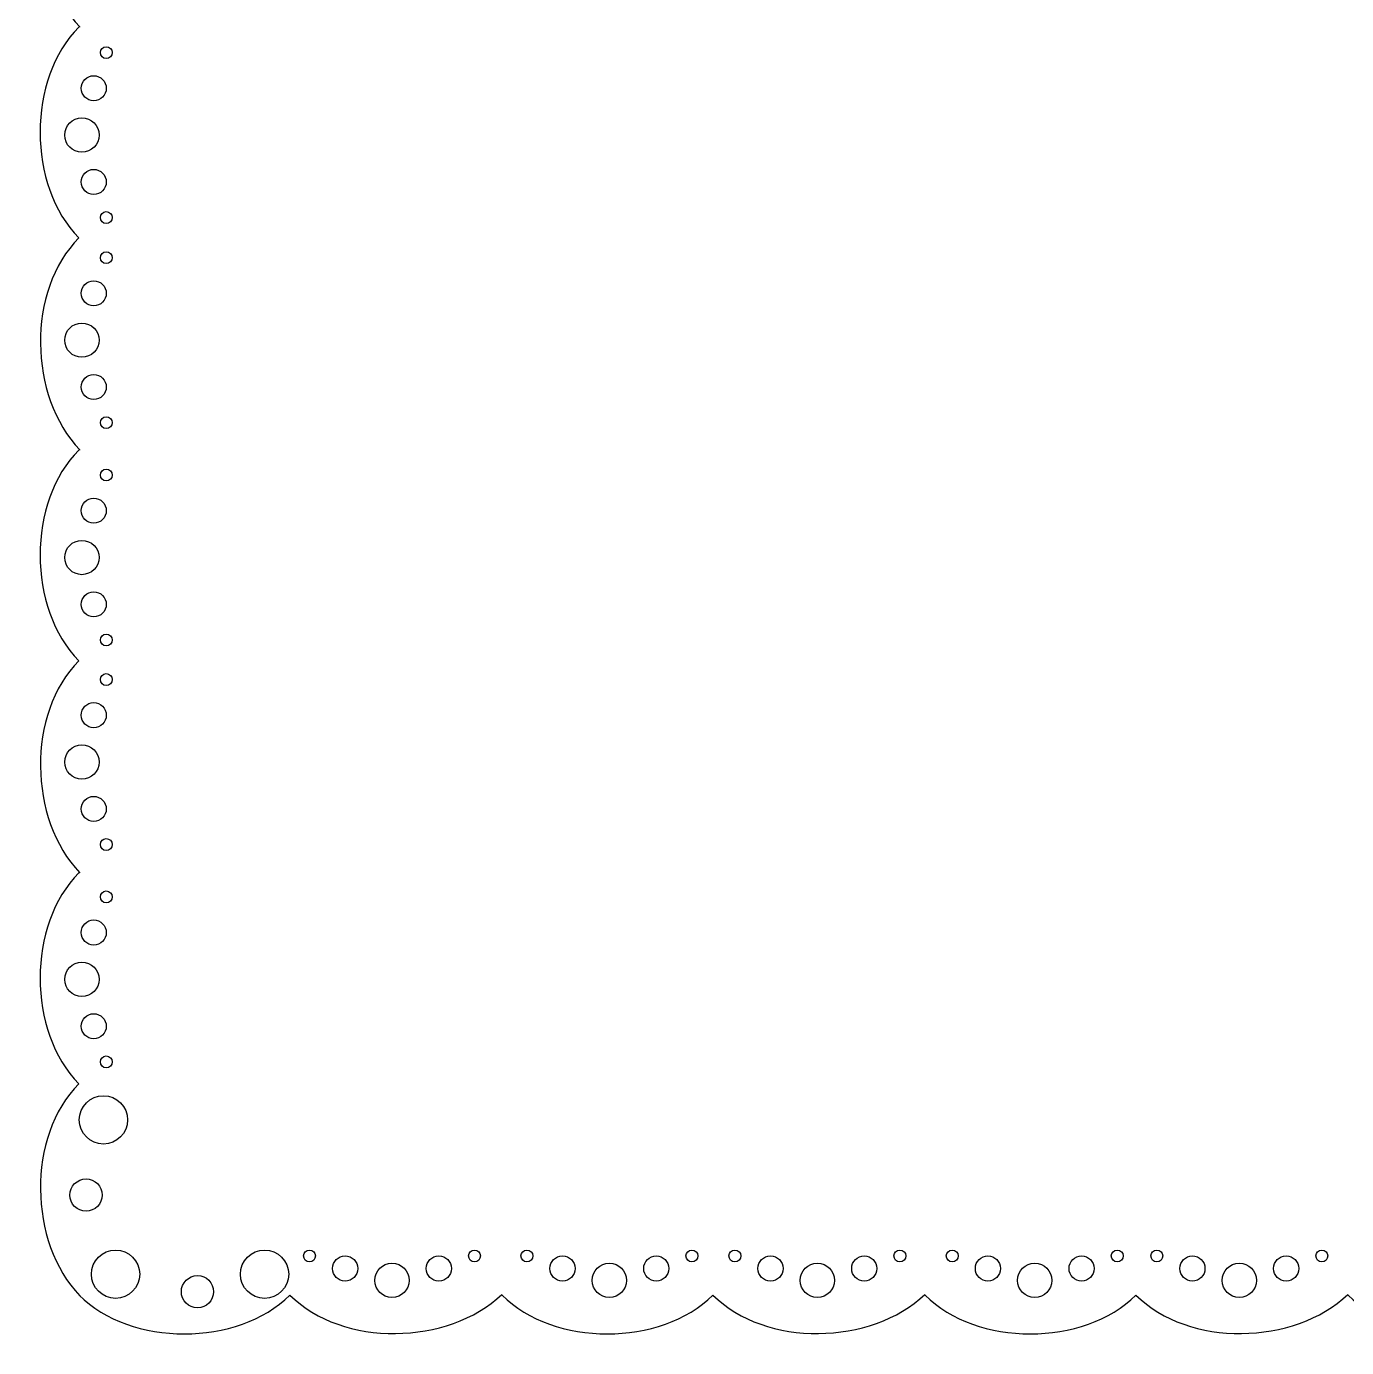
# Model space of a CAD drawing. Header units: centimetres. Extents: x -11.1 to 11.3, y -11.4 to 10.9.
# Drawn here: x -11.11 to 0.06, y -11.42 to -0.23 of the extents above; entities that cross this region are included whole.
import ezdxf

# ---------------------------------------------------------------- set-up
doc = ezdxf.new("R2010")
doc.units = ezdxf.units.CM
doc.header["$MEASUREMENT"] = 0
doc.layers.add('Camada 1', color=7, linetype='Continuous')

msp = doc.modelspace()

# ---------------------------------------------------------------- linework, layer by layer
at = {"layer": 'Camada 1'}
for points, knots in [([(10.80794, 10.50385), (11.24006, 10.04935), (11.25858, 9.15426), (10.8141, 8.70984), (10.8141, 8.70984), (11.25236, 8.27158), (11.25236, 7.358), (10.8141, 6.92586), (10.8141, 6.92586), (10.8141, 6.92586), (10.80794, 6.92422), (10.80794, 6.92422), (10.80794, 6.92422), (11.24006, 6.46972), (11.25858, 5.57466), (10.8141, 5.13019), (10.8141, 5.13019), (11.25236, 4.69196), (11.25236, 3.77835), (10.8141, 3.34624), (10.8141, 3.34624), (10.8141, 3.34624), (10.80794, 3.3446), (10.80794, 3.3446), (10.80794, 3.3446), (11.24006, 2.89007), (11.25858, 1.99501), (10.8141, 1.55054), (10.8141, 1.55054), (11.25236, 1.11231), (11.25236, 0.1987), (10.8141, -0.23341), (10.8141, -0.23341), (10.8141, -0.23341), (10.80794, -0.23505), (10.80794, -0.23505), (10.80794, -0.23505), (11.24006, -0.6896), (11.25858, -1.58464), (10.8141, -2.02914), (10.8141, -2.02914), (11.25238, -2.46737), (11.25238, -3.38095), (10.8141, -3.81309), (10.8141, -3.81309), (10.8141, -3.81309), (10.80796, -3.81473), (10.80796, -3.81473), (10.80796, -3.81473), (11.24005, -4.26928), (11.25857, -5.16432), (10.8141, -5.60879), (10.8141, -5.60879), (11.25238, -6.04702), (11.25238, -6.96063), (10.8141, -7.39274), (10.8141, -7.39274), (10.8141, -7.39274), (10.80796, -7.39441), (10.80796, -7.39441), (10.80796, -7.39441), (11.24005, -7.84896), (11.25857, -8.74402), (10.8141, -9.18847), (10.8141, -9.18847), (11.25238, -9.6267), (11.25238, -10.54031), (10.8141, -10.97242), (10.8141, -10.97242), (10.8141, -10.97242), (10.81246, -10.96628), (10.81246, -10.96628), (10.81246, -10.96628), (10.35793, -11.39834), (9.46287, -11.41687), (9.01843, -10.97242), (9.01843, -10.97242), (8.5802, -11.41068), (7.66659, -11.41068), (7.23445, -10.97242), (7.23445, -10.97242), (7.23445, -10.97242), (7.23281, -10.96628), (7.23281, -10.96628), (7.23281, -10.96628), (6.77828, -11.39837), (5.88322, -11.41687), (5.43878, -10.97242), (5.43878, -10.97242), (5.00052, -11.41068), (4.08692, -11.41068), (3.6548, -10.97242), (3.6548, -10.97242), (3.6548, -10.97242), (3.65316, -10.96628), (3.65316, -10.96628), (3.65316, -10.96628), (3.19863, -11.39837), (2.30357, -11.41687), (1.85913, -10.97242), (1.85913, -10.97242), (1.42087, -11.41068), (0.50727, -11.41068), (0.07515, -10.97242), (0.07515, -10.97242), (0.07515, -10.97242), (0.07351, -10.96628), (0.07351, -10.96628), (0.07351, -10.96628), (-0.38104, -11.39837), (-1.27608, -11.41687), (-1.72055, -10.97242), (-1.72055, -10.97242), (-2.15878, -11.41068), (-3.07236, -11.41068), (-3.5045, -10.97242), (-3.5045, -10.97242), (-3.5045, -10.97242), (-3.50614, -10.96628), (-3.50614, -10.96628), (-3.50614, -10.96628), (-3.96064, -11.39837), (-4.85573, -11.41687), (-5.3002, -10.97242), (-5.3002, -10.97242), (-5.73843, -11.41068), (-6.65201, -11.41068), (-7.08415, -10.97242), (-7.08415, -10.97242), (-7.08415, -10.97242), (-7.08579, -10.96628), (-7.08579, -10.96628), (-7.08579, -10.96628), (-7.54032, -11.39837), (-8.43538, -11.41687), (-8.87982, -10.97242), (-8.87982, -10.97242), (-9.31808, -11.41068), (-10.23166, -11.41068), (-10.66377, -10.97242), (-10.66377, -10.97242), (-10.66377, -10.97242), (-10.65922, -10.97798), (-10.65922, -10.97798), (-10.65922, -10.97798), (-11.09131, -10.52348), (-11.10983, -9.62839), (-10.66541, -9.18395), (-10.66541, -9.18395), (-11.10367, -8.74572), (-11.10367, -7.83209), (-10.66541, -7.39997), (-10.66541, -7.39997), (-10.66541, -7.39997), (-10.65922, -7.39833), (-10.65922, -7.39833), (-10.65922, -7.39833), (-11.09131, -6.9438), (-11.10983, -6.04874), (-10.66541, -5.60424), (-10.66541, -5.60424), (-11.10367, -5.16601), (-11.10367, -4.2524), (-10.66541, -3.82029), (-10.66541, -3.82029), (-10.66541, -3.82029), (-10.65922, -3.81865), (-10.65922, -3.81865), (-10.65922, -3.81865), (-11.09131, -3.3641), (-11.10983, -2.46906), (-10.66541, -2.02456), (-10.66541, -2.02456), (-11.10367, -1.58633), (-11.10367, -0.67272), (-10.66541, -0.24061), (-10.66541, -0.24061), (-10.66541, -0.24061), (-10.65922, -0.23897), (-10.65922, -0.23897), (-10.65922, -0.23897), (-11.09131, 0.21558), (-11.10983, 1.11062), (-10.66541, 1.55506), (-10.66541, 1.55506), (-11.10367, 1.99332), (-11.10367, 2.9069), (-10.66541, 3.33904), (-10.66541, 3.33904), (-10.66541, 3.33904), (-10.65922, 3.34068), (-10.65922, 3.34068), (-10.65922, 3.34068), (-11.09131, 3.79521), (-11.10983, 4.69027), (-10.66541, 5.13471), (-10.66541, 5.13471), (-11.10367, 5.57294), (-11.10367, 6.48655), (-10.66541, 6.91866), (-10.66541, 6.91866), (-10.66541, 6.91866), (-10.65922, 6.9203), (-10.65922, 6.9203), (-10.65922, 6.9203), (-11.09131, 7.37483), (-11.10983, 8.26989), (-10.66541, 8.71433), (-10.66541, 8.71433), (-11.10367, 9.15256), (-11.10367, 10.06617), (-10.66541, 10.49828), (-10.66541, 10.49828), (-10.66541, 10.49828), (-10.66377, 10.49212), (-10.66377, 10.49212), (-10.66377, 10.49212), (-10.20924, 10.92421), (-9.31418, 10.94273), (-8.86974, 10.49828), (-8.86974, 10.49828), (-8.43148, 10.93654), (-7.5179, 10.93654), (-7.08579, 10.49828), (-7.08579, 10.49828), (-7.08579, 10.49828), (-7.08415, 10.49212), (-7.08415, 10.49212), (-7.08415, 10.49212), (-6.62962, 10.92421), (-5.73456, 10.94273), (-5.29012, 10.49828), (-5.29012, 10.49828), (-4.85186, 10.93654), (-3.93828, 10.93654), (-3.50617, 10.49828), (-3.50617, 10.49828), (-3.50617, 10.49828), (-3.50453, 10.49212), (-3.50453, 10.49212), (-3.50453, 10.49212), (-3.05, 10.92421), (-2.15494, 10.94273), (-1.7105, 10.49828), (-1.7105, 10.49828), (-1.27224, 10.93654), (-0.35864, 10.93654), (0.07348, 10.49828), (0.07348, 10.49828), (0.07348, 10.49828), (0.07512, 10.49212), (0.07512, 10.49212), (0.07512, 10.49212), (0.52965, 10.92421), (1.42471, 10.94273), (1.86915, 10.49828), (1.86915, 10.49828), (2.30741, 10.93654), (3.22099, 10.93654), (3.65313, 10.49828), (3.65313, 10.49828), (3.65313, 10.49828), (3.65477, 10.49212), (3.65477, 10.49212), (3.65477, 10.49212), (4.1093, 10.92421), (5.00436, 10.94273), (5.44883, 10.49828), (5.44883, 10.49828), (5.88706, 10.93654), (6.80067, 10.93654), (7.23278, 10.49828), (7.23278, 10.49828), (7.23278, 10.49828), (7.23442, 10.49212), (7.23442, 10.49212), (7.23442, 10.49212), (7.68897, 10.92421), (8.58403, 10.94273), (9.02848, 10.49828), (9.02848, 10.49828), (9.46671, 10.93654), (10.38032, 10.93654), (10.81243, 10.49828), (10.81243, 10.49828), (10.81243, 10.49828), (10.80794, 10.50385), (10.80794, 10.50385)], [0, 0, 0, 0, 0.01369863, 0.01369863, 0.01369863, 0.01369863, 0.02739726, 0.02739726, 0.02739726, 0.02739726, 0.04109589, 0.04109589, 0.04109589, 0.04109589, 0.05479452, 0.05479452, 0.05479452, 0.05479452, 0.06849315, 0.06849315, 0.06849315, 0.06849315, 0.08219178, 0.08219178, 0.08219178, 0.08219178, 0.09589041, 0.09589041, 0.09589041, 0.09589041, 0.10958904, 0.10958904, 0.10958904, 0.10958904, 0.12328767, 0.12328767, 0.12328767, 0.12328767, 0.1369863, 0.1369863, 0.1369863, 0.1369863, 0.15068493, 0.15068493, 0.15068493, 0.15068493, 0.16438356, 0.16438356, 0.16438356, 0.16438356, 0.17808219, 0.17808219, 0.17808219, 0.17808219, 0.19178082, 0.19178082, 0.19178082, 0.19178082, 0.20547945, 0.20547945, 0.20547945, 0.20547945, 0.21917808, 0.21917808, 0.21917808, 0.21917808, 0.23287671, 0.23287671, 0.23287671, 0.23287671, 0.24657534, 0.24657534, 0.24657534, 0.24657534, 0.26027397, 0.26027397, 0.26027397, 0.26027397, 0.2739726, 0.2739726, 0.2739726, 0.2739726, 0.28767123, 0.28767123, 0.28767123, 0.28767123, 0.30136986, 0.30136986, 0.30136986, 0.30136986, 0.31506849, 0.31506849, 0.31506849, 0.31506849, 0.32876712, 0.32876712, 0.32876712, 0.32876712, 0.34246575, 0.34246575, 0.34246575, 0.34246575, 0.35616438, 0.35616438, 0.35616438, 0.35616438, 0.36986301, 0.36986301, 0.36986301, 0.36986301, 0.38356164, 0.38356164, 0.38356164, 0.38356164, 0.39726027, 0.39726027, 0.39726027, 0.39726027, 0.4109589, 0.4109589, 0.4109589, 0.4109589, 0.42465753, 0.42465753, 0.42465753, 0.42465753, 0.43835616, 0.43835616, 0.43835616, 0.43835616, 0.45205479, 0.45205479, 0.45205479, 0.45205479, 0.46575342, 0.46575342, 0.46575342, 0.46575342, 0.47945205, 0.47945205, 0.47945205, 0.47945205, 0.49315068, 0.49315068, 0.49315068, 0.49315068, 0.50684932, 0.50684932, 0.50684932, 0.50684932, 0.52054795, 0.52054795, 0.52054795, 0.52054795, 0.53424658, 0.53424658, 0.53424658, 0.53424658, 0.54794521, 0.54794521, 0.54794521, 0.54794521, 0.56164384, 0.56164384, 0.56164384, 0.56164384, 0.57534247, 0.57534247, 0.57534247, 0.57534247, 0.5890411, 0.5890411, 0.5890411, 0.5890411, 0.60273973, 0.60273973, 0.60273973, 0.60273973, 0.61643836, 0.61643836, 0.61643836, 0.61643836, 0.63013699, 0.63013699, 0.63013699, 0.63013699, 0.64383562, 0.64383562, 0.64383562, 0.64383562, 0.65753425, 0.65753425, 0.65753425, 0.65753425, 0.67123288, 0.67123288, 0.67123288, 0.67123288, 0.68493151, 0.68493151, 0.68493151, 0.68493151, 0.69863014, 0.69863014, 0.69863014, 0.69863014, 0.71232877, 0.71232877, 0.71232877, 0.71232877, 0.7260274, 0.7260274, 0.7260274, 0.7260274, 0.73972603, 0.73972603, 0.73972603, 0.73972603, 0.75342466, 0.75342466, 0.75342466, 0.75342466, 0.76712329, 0.76712329, 0.76712329, 0.76712329, 0.78082192, 0.78082192, 0.78082192, 0.78082192, 0.79452055, 0.79452055, 0.79452055, 0.79452055, 0.80821918, 0.80821918, 0.80821918, 0.80821918, 0.82191781, 0.82191781, 0.82191781, 0.82191781, 0.83561644, 0.83561644, 0.83561644, 0.83561644, 0.84931507, 0.84931507, 0.84931507, 0.84931507, 0.8630137, 0.8630137, 0.8630137, 0.8630137, 0.87671233, 0.87671233, 0.87671233, 0.87671233, 0.89041096, 0.89041096, 0.89041096, 0.89041096, 0.90410959, 0.90410959, 0.90410959, 0.90410959, 0.91780822, 0.91780822, 0.91780822, 0.91780822, 0.93150685, 0.93150685, 0.93150685, 0.93150685, 0.94520548, 0.94520548, 0.94520548, 0.94520548, 0.95890411, 0.95890411, 0.95890411, 0.95890411, 0.97260274, 0.97260274, 0.97260274, 0.97260274, 1, 1, 1, 1]), ([(-10.434, -0.40608), (-10.46175, -0.40608), (-10.48427, -0.42857), (-10.48427, -0.45635), (-10.48427, -0.45635), (-10.48427, -0.4841), (-10.46175, -0.50657), (-10.434, -0.50657), (-10.434, -0.50657), (-10.40625, -0.50657), (-10.38373, -0.48408), (-10.38373, -0.45635), (-10.38373, -0.45635), (-10.38373, -0.42855), (-10.40625, -0.40608), (-10.434, -0.40608)], [0, 0, 0, 0, 0.2, 0.2, 0.2, 0.2, 0.4, 0.4, 0.4, 0.4, 0.6, 0.6, 0.6, 0.6, 1, 1, 1, 1]), ([(-10.54013, -0.6518), (-10.59874, -0.6518), (-10.64625, -0.69935), (-10.64625, -0.75795), (-10.64625, -0.75795), (-10.64625, -0.81655), (-10.59873, -0.86405), (-10.54013, -0.86405), (-10.54013, -0.86405), (-10.48153, -0.86405), (-10.43401, -0.81656), (-10.43401, -0.75795), (-10.43401, -0.75795), (-10.43401, -0.69934), (-10.48152, -0.6518), (-10.54013, -0.6518)], [0, 0, 0, 0, 0.2, 0.2, 0.2, 0.2, 0.4, 0.4, 0.4, 0.4, 0.6, 0.6, 0.6, 0.6, 1, 1, 1, 1]), ([(-10.49544, -1.15446), (-10.49544, -1.07426), (-10.56047, -1.00926), (-10.64067, -1.00926), (-10.64067, -1.00926), (-10.72087, -1.00926), (-10.7859, -1.07427), (-10.7859, -1.15446), (-10.7859, -1.15446), (-10.7859, -1.23471), (-10.72087, -1.29972), (-10.64067, -1.29972), (-10.64067, -1.29972), (-10.56047, -1.29972), (-10.49544, -1.2347), (-10.49544, -1.15446)], [0, 0, 0, 0, 0.2, 0.2, 0.2, 0.2, 0.4, 0.4, 0.4, 0.4, 0.6, 0.6, 0.6, 0.6, 1, 1, 1, 1]), ([(-10.434, -1.55101), (-10.434, -1.4924), (-10.48152, -1.44486), (-10.54012, -1.44486), (-10.54012, -1.44486), (-10.59872, -1.44486), (-10.64624, -1.49241), (-10.64624, -1.55101), (-10.64624, -1.55101), (-10.64624, -1.60961), (-10.59872, -1.65711), (-10.54012, -1.65711), (-10.54012, -1.65711), (-10.48152, -1.65711), (-10.434, -1.60962), (-10.434, -1.55101)], [0, 0, 0, 0, 0.2, 0.2, 0.2, 0.2, 0.4, 0.4, 0.4, 0.4, 0.6, 0.6, 0.6, 0.6, 1, 1, 1, 1]), ([(-10.38373, -1.85261), (-10.38373, -1.82486), (-10.40625, -1.80234), (-10.434, -1.80234), (-10.434, -1.80234), (-10.46175, -1.80234), (-10.48427, -1.82488), (-10.48427, -1.85261), (-10.48427, -1.85261), (-10.48427, -1.88034), (-10.46175, -1.90288), (-10.434, -1.90288), (-10.434, -1.90288), (-10.40625, -1.90288), (-10.38373, -1.88034), (-10.38373, -1.85261)], [0, 0, 0, 0, 0.2, 0.2, 0.2, 0.2, 0.4, 0.4, 0.4, 0.4, 0.6, 0.6, 0.6, 0.6, 1, 1, 1, 1]), ([(-10.434, -2.14188), (-10.46175, -2.14188), (-10.48427, -2.16437), (-10.48427, -2.19215), (-10.48427, -2.19215), (-10.48427, -2.2199), (-10.46175, -2.24237), (-10.434, -2.24237), (-10.434, -2.24237), (-10.40625, -2.24237), (-10.38373, -2.21988), (-10.38373, -2.19215), (-10.38373, -2.19215), (-10.38373, -2.16437), (-10.40625, -2.14188), (-10.434, -2.14188)], [0, 0, 0, 0, 0.2, 0.2, 0.2, 0.2, 0.4, 0.4, 0.4, 0.4, 0.6, 0.6, 0.6, 0.6, 1, 1, 1, 1]), ([(-10.54013, -2.3876), (-10.59874, -2.3876), (-10.64625, -2.43515), (-10.64625, -2.49375), (-10.64625, -2.49375), (-10.64625, -2.55235), (-10.59873, -2.59985), (-10.54013, -2.59985), (-10.54013, -2.59985), (-10.48153, -2.59985), (-10.43401, -2.55236), (-10.43401, -2.49375), (-10.43401, -2.49375), (-10.43401, -2.43514), (-10.48152, -2.3876), (-10.54013, -2.3876)], [0, 0, 0, 0, 0.2, 0.2, 0.2, 0.2, 0.4, 0.4, 0.4, 0.4, 0.6, 0.6, 0.6, 0.6, 1, 1, 1, 1]), ([(-10.64067, -2.74505), (-10.72087, -2.74505), (-10.7859, -2.81006), (-10.7859, -2.89025), (-10.7859, -2.89025), (-10.7859, -2.97044), (-10.72087, -3.03551), (-10.64067, -3.03551), (-10.64067, -3.03551), (-10.56047, -3.03551), (-10.49544, -2.97045), (-10.49544, -2.89025), (-10.49544, -2.89025), (-10.49544, -2.81005), (-10.56045, -2.74505), (-10.64067, -2.74505)], [0, 0, 0, 0, 0.2, 0.2, 0.2, 0.2, 0.4, 0.4, 0.4, 0.4, 0.6, 0.6, 0.6, 0.6, 1, 1, 1, 1]), ([(-10.434, -3.28684), (-10.434, -3.22823), (-10.48152, -3.18069), (-10.54012, -3.18069), (-10.54012, -3.18069), (-10.59872, -3.18069), (-10.64624, -3.22824), (-10.64624, -3.28684), (-10.64624, -3.28684), (-10.64624, -3.34544), (-10.59872, -3.39294), (-10.54012, -3.39294), (-10.54012, -3.39294), (-10.48152, -3.39294), (-10.434, -3.34542), (-10.434, -3.28684)], [0, 0, 0, 0, 0.2, 0.2, 0.2, 0.2, 0.4, 0.4, 0.4, 0.4, 0.6, 0.6, 0.6, 0.6, 1, 1, 1, 1]), ([(-10.38373, -3.58841), (-10.38373, -3.56066), (-10.40625, -3.53814), (-10.434, -3.53814), (-10.434, -3.53814), (-10.46175, -3.53814), (-10.48427, -3.56068), (-10.48427, -3.58841), (-10.48427, -3.58841), (-10.48427, -3.61614), (-10.46175, -3.63868), (-10.434, -3.63868), (-10.434, -3.63868), (-10.40625, -3.63868), (-10.38373, -3.61617), (-10.38373, -3.58841)], [0, 0, 0, 0, 0.2, 0.2, 0.2, 0.2, 0.4, 0.4, 0.4, 0.4, 0.6, 0.6, 0.6, 0.6, 1, 1, 1, 1]), ([(-10.434, -3.98142), (-10.46175, -3.98142), (-10.48427, -4.00396), (-10.48427, -4.03169), (-10.48427, -4.03169), (-10.48427, -4.05942), (-10.46175, -4.08196), (-10.434, -4.08196), (-10.434, -4.08196), (-10.40625, -4.08196), (-10.38373, -4.05942), (-10.38373, -4.03169), (-10.38373, -4.03169), (-10.38373, -4.00396), (-10.40625, -3.98142), (-10.434, -3.98142)], [0, 0, 0, 0, 0.2, 0.2, 0.2, 0.2, 0.4, 0.4, 0.4, 0.4, 0.6, 0.6, 0.6, 0.6, 1, 1, 1, 1]), ([(-10.54013, -4.2272), (-10.59874, -4.2272), (-10.64625, -4.27469), (-10.64625, -4.3333), (-10.64625, -4.3333), (-10.64625, -4.39191), (-10.59873, -4.43945), (-10.54013, -4.43945), (-10.54013, -4.43945), (-10.48153, -4.43945), (-10.43401, -4.3919), (-10.43401, -4.3333), (-10.43401, -4.3333), (-10.43401, -4.2747), (-10.48152, -4.2272), (-10.54013, -4.2272)], [0, 0, 0, 0, 0.2, 0.2, 0.2, 0.2, 0.4, 0.4, 0.4, 0.4, 0.6, 0.6, 0.6, 0.6, 1, 1, 1, 1]), ([(-10.49544, -4.72985), (-10.49544, -4.64965), (-10.56047, -4.58465), (-10.64067, -4.58465), (-10.64067, -4.58465), (-10.72087, -4.58465), (-10.7859, -4.64966), (-10.7859, -4.72985), (-10.7859, -4.72985), (-10.7859, -4.81004), (-10.72087, -4.87505), (-10.64067, -4.87505), (-10.64067, -4.87505), (-10.56047, -4.87505), (-10.49544, -4.81005), (-10.49544, -4.72985)], [0, 0, 0, 0, 0.2, 0.2, 0.2, 0.2, 0.4, 0.4, 0.4, 0.4, 0.6, 0.6, 0.6, 0.6, 1, 1, 1, 1]), ([(-10.434, -5.12636), (-10.434, -5.06775), (-10.48152, -5.02026), (-10.54012, -5.02026), (-10.54012, -5.02026), (-10.59872, -5.02026), (-10.64624, -5.06775), (-10.64624, -5.12636), (-10.64624, -5.12636), (-10.64624, -5.18497), (-10.59872, -5.23251), (-10.54012, -5.23251), (-10.54012, -5.23251), (-10.48152, -5.23251), (-10.434, -5.18496), (-10.434, -5.12636)], [0, 0, 0, 0, 0.2, 0.2, 0.2, 0.2, 0.4, 0.4, 0.4, 0.4, 0.6, 0.6, 0.6, 0.6, 1, 1, 1, 1]), ([(-10.38373, -5.42798), (-10.38373, -5.40017), (-10.40625, -5.37771), (-10.434, -5.37771), (-10.434, -5.37771), (-10.46175, -5.37771), (-10.48427, -5.4002), (-10.48427, -5.42798), (-10.48427, -5.42798), (-10.48427, -5.45573), (-10.46175, -5.4782), (-10.434, -5.4782), (-10.434, -5.4782), (-10.40625, -5.4782), (-10.38373, -5.45573), (-10.38373, -5.42798)], [0, 0, 0, 0, 0.2, 0.2, 0.2, 0.2, 0.4, 0.4, 0.4, 0.4, 0.6, 0.6, 0.6, 0.6, 1, 1, 1, 1]), ([(-10.434, -5.71257), (-10.46175, -5.71257), (-10.48427, -5.73511), (-10.48427, -5.76284), (-10.48427, -5.76284), (-10.48427, -5.79057), (-10.46175, -5.81311), (-10.434, -5.81311), (-10.434, -5.81311), (-10.40625, -5.81311), (-10.38373, -5.79057), (-10.38373, -5.76284), (-10.38373, -5.76284), (-10.38373, -5.73511), (-10.40625, -5.71257), (-10.434, -5.71257)], [0, 0, 0, 0, 0.2, 0.2, 0.2, 0.2, 0.4, 0.4, 0.4, 0.4, 0.6, 0.6, 0.6, 0.6, 1, 1, 1, 1]), ([(-10.54013, -5.95834), (-10.59874, -5.95834), (-10.64625, -6.00583), (-10.64625, -6.06444), (-10.64625, -6.06444), (-10.64625, -6.12305), (-10.59873, -6.17059), (-10.54013, -6.17059), (-10.54013, -6.17059), (-10.48153, -6.17059), (-10.43401, -6.12304), (-10.43401, -6.06444), (-10.43401, -6.06444), (-10.43401, -6.00584), (-10.48152, -5.95834), (-10.54013, -5.95834)], [0, 0, 0, 0, 0.2, 0.2, 0.2, 0.2, 0.4, 0.4, 0.4, 0.4, 0.6, 0.6, 0.6, 0.6, 1, 1, 1, 1]), ([(-10.64067, -6.31579), (-10.72087, -6.31579), (-10.7859, -6.3808), (-10.7859, -6.46099), (-10.7859, -6.46099), (-10.7859, -6.54118), (-10.72087, -6.60619), (-10.64067, -6.60619), (-10.64067, -6.60619), (-10.56047, -6.60619), (-10.49544, -6.54118), (-10.49544, -6.46099), (-10.49544, -6.46099), (-10.49544, -6.3808), (-10.56045, -6.31579), (-10.64067, -6.31579)], [0, 0, 0, 0, 0.2, 0.2, 0.2, 0.2, 0.4, 0.4, 0.4, 0.4, 0.6, 0.6, 0.6, 0.6, 1, 1, 1, 1]), ([(-10.434, -6.85752), (-10.434, -6.79891), (-10.48152, -6.75142), (-10.54012, -6.75142), (-10.54012, -6.75142), (-10.59872, -6.75142), (-10.64624, -6.79891), (-10.64624, -6.85752), (-10.64624, -6.85752), (-10.64624, -6.91613), (-10.59872, -6.96367), (-10.54012, -6.96367), (-10.54012, -6.96367), (-10.48152, -6.96367), (-10.434, -6.9161), (-10.434, -6.85752)], [0, 0, 0, 0, 0.2, 0.2, 0.2, 0.2, 0.4, 0.4, 0.4, 0.4, 0.6, 0.6, 0.6, 0.6, 1, 1, 1, 1]), ([(-10.38373, -7.15915), (-10.38373, -7.13134), (-10.40625, -7.10888), (-10.434, -7.10888), (-10.434, -7.10888), (-10.46175, -7.10888), (-10.48427, -7.13137), (-10.48427, -7.15915), (-10.48427, -7.15915), (-10.48427, -7.1869), (-10.46175, -7.20937), (-10.434, -7.20937), (-10.434, -7.20937), (-10.40625, -7.20937), (-10.38373, -7.1869), (-10.38373, -7.15915)], [0, 0, 0, 0, 0.2, 0.2, 0.2, 0.2, 0.4, 0.4, 0.4, 0.4, 0.6, 0.6, 0.6, 0.6, 1, 1, 1, 1]), ([(-10.434, -7.55216), (-10.46175, -7.55216), (-10.48427, -7.57465), (-10.48427, -7.60243), (-10.48427, -7.60243), (-10.48427, -7.63018), (-10.46175, -7.65265), (-10.434, -7.65265), (-10.434, -7.65265), (-10.40625, -7.65265), (-10.38373, -7.63016), (-10.38373, -7.60243), (-10.38373, -7.60243), (-10.38373, -7.57462), (-10.40625, -7.55216), (-10.434, -7.55216)], [0, 0, 0, 0, 0.2, 0.2, 0.2, 0.2, 0.4, 0.4, 0.4, 0.4, 0.6, 0.6, 0.6, 0.6, 1, 1, 1, 1]), ([(-10.54013, -7.79788), (-10.59874, -7.79788), (-10.64625, -7.84543), (-10.64625, -7.90403), (-10.64625, -7.90403), (-10.64625, -7.96263), (-10.59873, -8.01013), (-10.54013, -8.01013), (-10.54013, -8.01013), (-10.48153, -8.01013), (-10.43401, -7.96264), (-10.43401, -7.90403), (-10.43401, -7.90403), (-10.43401, -7.84542), (-10.48152, -7.79788), (-10.54013, -7.79788)], [0, 0, 0, 0, 0.2, 0.2, 0.2, 0.2, 0.4, 0.4, 0.4, 0.4, 0.6, 0.6, 0.6, 0.6, 1, 1, 1, 1]), ([(-10.49544, -8.30053), (-10.49544, -8.22033), (-10.56047, -8.15533), (-10.64067, -8.15533), (-10.64067, -8.15533), (-10.72087, -8.15533), (-10.7859, -8.22034), (-10.7859, -8.30053), (-10.7859, -8.30053), (-10.7859, -8.38078), (-10.72087, -8.44579), (-10.64067, -8.44579), (-10.64067, -8.44579), (-10.56047, -8.44579), (-10.49544, -8.38078), (-10.49544, -8.30053)], [0, 0, 0, 0, 0.2, 0.2, 0.2, 0.2, 0.4, 0.4, 0.4, 0.4, 0.6, 0.6, 0.6, 0.6, 1, 1, 1, 1]), ([(-10.434, -8.69709), (-10.434, -8.63848), (-10.48152, -8.59094), (-10.54012, -8.59094), (-10.54012, -8.59094), (-10.59872, -8.59094), (-10.64624, -8.63849), (-10.64624, -8.69709), (-10.64624, -8.69709), (-10.64624, -8.75569), (-10.59872, -8.80319), (-10.54012, -8.80319), (-10.54012, -8.80319), (-10.48152, -8.80319), (-10.434, -8.7557), (-10.434, -8.69709)], [0, 0, 0, 0, 0.2, 0.2, 0.2, 0.2, 0.4, 0.4, 0.4, 0.4, 0.6, 0.6, 0.6, 0.6, 1, 1, 1, 1]), ([(-10.38373, -8.99866), (-10.38373, -8.97091), (-10.40625, -8.94839), (-10.434, -8.94839), (-10.434, -8.94839), (-10.46175, -8.94839), (-10.48427, -8.97093), (-10.48427, -8.99866), (-10.48427, -8.99866), (-10.48427, -9.02639), (-10.46175, -9.04893), (-10.434, -9.04893), (-10.434, -9.04893), (-10.40625, -9.04893), (-10.38373, -9.02642), (-10.38373, -8.99866)], [0, 0, 0, 0, 0.2, 0.2, 0.2, 0.2, 0.4, 0.4, 0.4, 0.4, 0.6, 0.6, 0.6, 0.6, 1, 1, 1, 1]), ([(-10.2534, -9.48965), (-10.2534, -9.3767), (-10.34495, -9.28515), (-10.4579, -9.28515), (-10.4579, -9.28515), (-10.57082, -9.28515), (-10.6624, -9.37672), (-10.6624, -9.48965), (-10.6624, -9.48965), (-10.6624, -9.60258), (-10.57083, -9.69415), (-10.4579, -9.69415), (-10.4579, -9.69415), (-10.34494, -9.69415), (-10.2534, -9.6026), (-10.2534, -9.48965)], [0, 0, 0, 0, 0.2, 0.2, 0.2, 0.2, 0.4, 0.4, 0.4, 0.4, 0.6, 0.6, 0.6, 0.6, 1, 1, 1, 1]), ([(-10.46925, -10.12587), (-10.46925, -10.05057), (-10.53032, -9.98953), (-10.60559, -9.98953), (-10.60559, -9.98953), (-10.68086, -9.98953), (-10.7419, -10.0506), (-10.7419, -10.12587), (-10.7419, -10.12587), (-10.7419, -10.20114), (-10.68086, -10.26218), (-10.60559, -10.26218), (-10.60559, -10.26218), (-10.53032, -10.26218), (-10.46925, -10.20117), (-10.46925, -10.12587)], [0, 0, 0, 0, 0.2, 0.2, 0.2, 0.2, 0.4, 0.4, 0.4, 0.4, 0.6, 0.6, 0.6, 0.6, 1, 1, 1, 1]), ([(-10.15114, -10.79616), (-10.15114, -10.68321), (-10.24269, -10.59166), (-10.35564, -10.59166), (-10.35564, -10.59166), (-10.46859, -10.59166), (-10.56014, -10.68323), (-10.56014, -10.79616), (-10.56014, -10.79616), (-10.56014, -10.90909), (-10.46859, -11.00066), (-10.35564, -11.00066), (-10.35564, -11.00066), (-10.24269, -11.00066), (-10.15114, -10.90911), (-10.15114, -10.79616)], [0, 0, 0, 0, 0.2, 0.2, 0.2, 0.2, 0.4, 0.4, 0.4, 0.4, 0.6, 0.6, 0.6, 0.6, 1, 1, 1, 1]), ([(-8.89008, -10.79614), (-8.89008, -10.68319), (-8.98163, -10.59164), (-9.09458, -10.59164), (-9.09458, -10.59164), (-9.20753, -10.59164), (-9.29908, -10.68319), (-9.29908, -10.79614), (-9.29908, -10.79614), (-9.29908, -10.90909), (-9.20753, -11.00064), (-9.09458, -11.00064), (-9.09458, -11.00064), (-8.98163, -11.00064), (-8.89008, -10.90909), (-8.89008, -10.79614)], [0, 0, 0, 0, 0.2, 0.2, 0.2, 0.2, 0.4, 0.4, 0.4, 0.4, 0.6, 0.6, 0.6, 0.6, 1, 1, 1, 1]), ([(-8.76464, -10.64157), (-8.76464, -10.66932), (-8.74212, -10.69181), (-8.71437, -10.69181), (-8.71437, -10.69181), (-8.68662, -10.69181), (-8.66413, -10.66929), (-8.66413, -10.64157), (-8.66413, -10.64157), (-8.66413, -10.61379), (-8.68665, -10.5913), (-8.71437, -10.5913), (-8.71437, -10.5913), (-8.74215, -10.5913), (-8.76464, -10.61379), (-8.76464, -10.64157)], [0, 0, 0, 0, 0.2, 0.2, 0.2, 0.2, 0.4, 0.4, 0.4, 0.4, 0.6, 0.6, 0.6, 0.6, 1, 1, 1, 1]), ([(-7.31808, -10.5913), (-7.34586, -10.5913), (-7.36835, -10.61382), (-7.36835, -10.64157), (-7.36835, -10.64157), (-7.36835, -10.66932), (-7.34583, -10.69181), (-7.31808, -10.69181), (-7.31808, -10.69181), (-7.29033, -10.69181), (-7.26784, -10.66929), (-7.26784, -10.64157), (-7.26784, -10.64157), (-7.26784, -10.61379), (-7.29036, -10.5913), (-7.31808, -10.5913)], [0, 0, 0, 0, 0.2, 0.2, 0.2, 0.2, 0.4, 0.4, 0.4, 0.4, 0.6, 0.6, 0.6, 0.6, 1, 1, 1, 1]), ([(-6.9251, -10.64157), (-6.9251, -10.66932), (-6.90258, -10.69181), (-6.87483, -10.69181), (-6.87483, -10.69181), (-6.84708, -10.69181), (-6.82459, -10.66929), (-6.82459, -10.64157), (-6.82459, -10.64157), (-6.82459, -10.61379), (-6.84711, -10.5913), (-6.87483, -10.5913), (-6.87483, -10.5913), (-6.90258, -10.5913), (-6.9251, -10.61379), (-6.9251, -10.64157)], [0, 0, 0, 0, 0.2, 0.2, 0.2, 0.2, 0.4, 0.4, 0.4, 0.4, 0.6, 0.6, 0.6, 0.6, 1, 1, 1, 1]), ([(-5.47854, -10.5913), (-5.50632, -10.5913), (-5.52881, -10.61382), (-5.52881, -10.64157), (-5.52881, -10.64157), (-5.52881, -10.66932), (-5.50629, -10.69181), (-5.47854, -10.69181), (-5.47854, -10.69181), (-5.45079, -10.69181), (-5.4283, -10.66929), (-5.4283, -10.64157), (-5.4283, -10.64157), (-5.4283, -10.61379), (-5.45079, -10.5913), (-5.47854, -10.5913)], [0, 0, 0, 0, 0.2, 0.2, 0.2, 0.2, 0.4, 0.4, 0.4, 0.4, 0.6, 0.6, 0.6, 0.6, 1, 1, 1, 1]), ([(-5.16504, -10.64157), (-5.16504, -10.66932), (-5.14252, -10.69181), (-5.1148, -10.69181), (-5.1148, -10.69181), (-5.08702, -10.69181), (-5.06453, -10.66929), (-5.06453, -10.64157), (-5.06453, -10.64157), (-5.06453, -10.61379), (-5.08705, -10.5913), (-5.1148, -10.5913), (-5.1148, -10.5913), (-5.14255, -10.5913), (-5.16504, -10.61379), (-5.16504, -10.64157)], [0, 0, 0, 0, 0.2, 0.2, 0.2, 0.2, 0.4, 0.4, 0.4, 0.4, 0.6, 0.6, 0.6, 0.6, 1, 1, 1, 1]), ([(-3.71851, -10.5913), (-3.74626, -10.5913), (-3.76875, -10.61382), (-3.76875, -10.64157), (-3.76875, -10.64157), (-3.76875, -10.66932), (-3.74623, -10.69181), (-3.71851, -10.69181), (-3.71851, -10.69181), (-3.69073, -10.69181), (-3.66824, -10.66929), (-3.66824, -10.64157), (-3.66824, -10.64157), (-3.66824, -10.61379), (-3.69075, -10.5913), (-3.71851, -10.5913)], [0, 0, 0, 0, 0.2, 0.2, 0.2, 0.2, 0.4, 0.4, 0.4, 0.4, 0.6, 0.6, 0.6, 0.6, 1, 1, 1, 1]), ([(-3.32549, -10.64157), (-3.32549, -10.66932), (-3.30297, -10.69181), (-3.27525, -10.69181), (-3.27525, -10.69181), (-3.24747, -10.69181), (-3.22498, -10.66929), (-3.22498, -10.64157), (-3.22498, -10.64157), (-3.22498, -10.61379), (-3.2475, -10.5913), (-3.27525, -10.5913), (-3.27525, -10.5913), (-3.30298, -10.5913), (-3.32549, -10.61379), (-3.32549, -10.64157)], [0, 0, 0, 0, 0.2, 0.2, 0.2, 0.2, 0.4, 0.4, 0.4, 0.4, 0.6, 0.6, 0.6, 0.6, 1, 1, 1, 1]), ([(-1.87897, -10.5913), (-1.90672, -10.5913), (-1.92921, -10.61382), (-1.92921, -10.64157), (-1.92921, -10.64157), (-1.92921, -10.66932), (-1.90669, -10.69181), (-1.87897, -10.69181), (-1.87897, -10.69181), (-1.85119, -10.69181), (-1.8287, -10.66929), (-1.8287, -10.64157), (-1.8287, -10.64157), (-1.82869, -10.61379), (-1.85118, -10.5913), (-1.87897, -10.5913)], [0, 0, 0, 0, 0.2, 0.2, 0.2, 0.2, 0.4, 0.4, 0.4, 0.4, 0.6, 0.6, 0.6, 0.6, 1, 1, 1, 1]), ([(-1.59433, -10.64157), (-1.59433, -10.66932), (-1.57181, -10.69181), (-1.54409, -10.69181), (-1.54409, -10.69181), (-1.51631, -10.69181), (-1.49382, -10.66929), (-1.49382, -10.64157), (-1.49382, -10.64157), (-1.49382, -10.61379), (-1.51634, -10.5913), (-1.54409, -10.5913), (-1.54409, -10.5913), (-1.57184, -10.5913), (-1.59433, -10.61379), (-1.59433, -10.64157)], [0, 0, 0, 0, 0.2, 0.2, 0.2, 0.2, 0.4, 0.4, 0.4, 0.4, 0.6, 0.6, 0.6, 0.6, 1, 1, 1, 1]), ([(-0.1478, -10.5913), (-0.17555, -10.5913), (-0.19804, -10.61382), (-0.19804, -10.64157), (-0.19804, -10.64157), (-0.19804, -10.66932), (-0.17552, -10.69181), (-0.1478, -10.69181), (-0.1478, -10.69181), (-0.12002, -10.69181), (-0.09753, -10.66929), (-0.09753, -10.64157), (-0.09753, -10.64157), (-0.09753, -10.61379), (-0.12004, -10.5913), (-0.1478, -10.5913)], [0, 0, 0, 0, 0.2, 0.2, 0.2, 0.2, 0.4, 0.4, 0.4, 0.4, 0.6, 0.6, 0.6, 0.6, 1, 1, 1, 1]), ([(-8.5189, -10.74769), (-8.5189, -10.8063), (-8.47138, -10.85381), (-8.41278, -10.85381), (-8.41278, -10.85381), (-8.35418, -10.85381), (-8.30666, -10.80629), (-8.30666, -10.74769), (-8.30666, -10.74769), (-8.30666, -10.68909), (-8.35418, -10.64157), (-8.41278, -10.64157), (-8.41278, -10.64157), (-8.47138, -10.64157), (-8.5189, -10.68909), (-8.5189, -10.74769)], [0, 0, 0, 0, 0.2, 0.2, 0.2, 0.2, 0.4, 0.4, 0.4, 0.4, 0.6, 0.6, 0.6, 0.6, 1, 1, 1, 1]), ([(-8.16144, -10.84823), (-8.16144, -10.92843), (-8.09643, -10.99343), (-8.01624, -10.99343), (-8.01624, -10.99343), (-7.93605, -10.99343), (-7.87101, -10.92842), (-7.87101, -10.84823), (-7.87101, -10.84823), (-7.87101, -10.76804), (-7.93604, -10.703), (-8.01624, -10.703), (-8.01624, -10.703), (-8.09644, -10.703), (-8.16144, -10.76801), (-8.16144, -10.84823)], [0, 0, 0, 0, 0.2, 0.2, 0.2, 0.2, 0.4, 0.4, 0.4, 0.4, 0.6, 0.6, 0.6, 0.6, 1, 1, 1, 1]), ([(-7.61971, -10.64157), (-7.67832, -10.64157), (-7.72583, -10.68909), (-7.72583, -10.74769), (-7.72583, -10.74769), (-7.72583, -10.80629), (-7.67831, -10.85381), (-7.61971, -10.85381), (-7.61971, -10.85381), (-7.56111, -10.85381), (-7.51359, -10.80629), (-7.51359, -10.74769), (-7.51359, -10.74769), (-7.51359, -10.68909), (-7.5611, -10.64157), (-7.61971, -10.64157)], [0, 0, 0, 0, 0.2, 0.2, 0.2, 0.2, 0.4, 0.4, 0.4, 0.4, 0.6, 0.6, 0.6, 0.6, 1, 1, 1, 1]), ([(-6.67935, -10.74769), (-6.67935, -10.8063), (-6.63183, -10.85381), (-6.57323, -10.85381), (-6.57323, -10.85381), (-6.51463, -10.85381), (-6.46711, -10.80629), (-6.46711, -10.74769), (-6.46711, -10.74769), (-6.46711, -10.68909), (-6.51463, -10.64157), (-6.57323, -10.64157), (-6.57323, -10.64157), (-6.63183, -10.64157), (-6.67935, -10.68909), (-6.67935, -10.74769)], [0, 0, 0, 0, 0.2, 0.2, 0.2, 0.2, 0.4, 0.4, 0.4, 0.4, 0.6, 0.6, 0.6, 0.6, 1, 1, 1, 1]), ([(-6.1767, -10.70298), (-6.2569, -10.70298), (-6.3219, -10.76801), (-6.3219, -10.84821), (-6.3219, -10.84821), (-6.3219, -10.92841), (-6.25689, -10.99341), (-6.1767, -10.99341), (-6.1767, -10.99341), (-6.09648, -10.99341), (-6.03147, -10.9284), (-6.03147, -10.84821), (-6.03147, -10.84821), (-6.03147, -10.76802), (-6.09645, -10.70298), (-6.1767, -10.70298)], [0, 0, 0, 0, 0.2, 0.2, 0.2, 0.2, 0.4, 0.4, 0.4, 0.4, 0.6, 0.6, 0.6, 0.6, 1, 1, 1, 1]), ([(-5.78014, -10.64157), (-5.83875, -10.64157), (-5.88626, -10.68909), (-5.88626, -10.74769), (-5.88626, -10.74769), (-5.88626, -10.80629), (-5.83874, -10.85381), (-5.78014, -10.85381), (-5.78014, -10.85381), (-5.72154, -10.85381), (-5.67402, -10.80629), (-5.67402, -10.74769), (-5.67402, -10.74769), (-5.67402, -10.68909), (-5.72156, -10.64157), (-5.78014, -10.64157)], [0, 0, 0, 0, 0.2, 0.2, 0.2, 0.2, 0.4, 0.4, 0.4, 0.4, 0.6, 0.6, 0.6, 0.6, 1, 1, 1, 1]), ([(-4.91929, -10.74769), (-4.91929, -10.8063), (-4.87177, -10.85381), (-4.81317, -10.85381), (-4.81317, -10.85381), (-4.75457, -10.85381), (-4.70705, -10.80629), (-4.70705, -10.74769), (-4.70705, -10.74769), (-4.70705, -10.68909), (-4.75457, -10.64157), (-4.81317, -10.64157), (-4.81317, -10.64157), (-4.87177, -10.64157), (-4.91929, -10.68909), (-4.91929, -10.74769)], [0, 0, 0, 0, 0.2, 0.2, 0.2, 0.2, 0.4, 0.4, 0.4, 0.4, 0.6, 0.6, 0.6, 0.6, 1, 1, 1, 1]), ([(-4.56187, -10.84823), (-4.56187, -10.92843), (-4.49686, -10.99343), (-4.41664, -10.99343), (-4.41664, -10.99343), (-4.33644, -10.99343), (-4.27144, -10.92842), (-4.27144, -10.84823), (-4.27144, -10.84823), (-4.27144, -10.76804), (-4.33645, -10.703), (-4.41664, -10.703), (-4.41664, -10.703), (-4.49686, -10.70298), (-4.56187, -10.76801), (-4.56187, -10.84823)], [0, 0, 0, 0, 0.2, 0.2, 0.2, 0.2, 0.4, 0.4, 0.4, 0.4, 0.6, 0.6, 0.6, 0.6, 1, 1, 1, 1]), ([(-4.02011, -10.64157), (-4.07872, -10.64157), (-4.12623, -10.68909), (-4.12623, -10.74769), (-4.12623, -10.74769), (-4.12623, -10.80629), (-4.07871, -10.85381), (-4.02011, -10.85381), (-4.02011, -10.85381), (-3.96151, -10.85381), (-3.91399, -10.80629), (-3.91399, -10.74769), (-3.91399, -10.74769), (-3.91399, -10.68909), (-3.9615, -10.64157), (-4.02011, -10.64157)], [0, 0, 0, 0, 0.2, 0.2, 0.2, 0.2, 0.4, 0.4, 0.4, 0.4, 0.6, 0.6, 0.6, 0.6, 1, 1, 1, 1]), ([(-3.07975, -10.74769), (-3.07975, -10.8063), (-3.03223, -10.85381), (-2.97363, -10.85381), (-2.97363, -10.85381), (-2.91503, -10.85381), (-2.86751, -10.80629), (-2.86751, -10.74769), (-2.86751, -10.74769), (-2.86751, -10.68909), (-2.91503, -10.64157), (-2.97363, -10.64157), (-2.97363, -10.64157), (-3.03223, -10.64157), (-3.07975, -10.68909), (-3.07975, -10.74769)], [0, 0, 0, 0, 0.2, 0.2, 0.2, 0.2, 0.4, 0.4, 0.4, 0.4, 0.6, 0.6, 0.6, 0.6, 1, 1, 1, 1]), ([(-2.57709, -10.70298), (-2.65729, -10.70298), (-2.72232, -10.76801), (-2.72232, -10.84821), (-2.72232, -10.84821), (-2.72232, -10.92841), (-2.65729, -10.99341), (-2.57709, -10.99341), (-2.57709, -10.99341), (-2.49689, -10.99341), (-2.43189, -10.9284), (-2.43189, -10.84821), (-2.43189, -10.84821), (-2.43189, -10.76802), (-2.4969, -10.70298), (-2.57709, -10.70298)], [0, 0, 0, 0, 0.2, 0.2, 0.2, 0.2, 0.4, 0.4, 0.4, 0.4, 0.6, 0.6, 0.6, 0.6, 1, 1, 1, 1]), ([(-2.18056, -10.64157), (-2.23917, -10.64157), (-2.28668, -10.68909), (-2.28668, -10.74769), (-2.28668, -10.74769), (-2.28668, -10.80629), (-2.23916, -10.85381), (-2.18056, -10.85381), (-2.18056, -10.85381), (-2.12196, -10.85381), (-2.07444, -10.80629), (-2.07444, -10.74769), (-2.07444, -10.74769), (-2.07444, -10.68909), (-2.12196, -10.64157), (-2.18056, -10.64157)], [0, 0, 0, 0, 0.2, 0.2, 0.2, 0.2, 0.4, 0.4, 0.4, 0.4, 0.6, 0.6, 0.6, 0.6, 1, 1, 1, 1]), ([(-1.34858, -10.74769), (-1.34858, -10.8063), (-1.30106, -10.85381), (-1.24246, -10.85381), (-1.24246, -10.85381), (-1.18386, -10.85381), (-1.13634, -10.80629), (-1.13634, -10.74769), (-1.13634, -10.74769), (-1.13634, -10.68909), (-1.18386, -10.64157), (-1.24246, -10.64157), (-1.24246, -10.64157), (-1.30106, -10.64157), (-1.34858, -10.68909), (-1.34858, -10.74769)], [0, 0, 0, 0, 0.2, 0.2, 0.2, 0.2, 0.4, 0.4, 0.4, 0.4, 0.6, 0.6, 0.6, 0.6, 1, 1, 1, 1]), ([(-0.99116, -10.84823), (-0.99116, -10.92843), (-0.92615, -10.99343), (-0.84593, -10.99343), (-0.84593, -10.99343), (-0.76573, -10.99343), (-0.70073, -10.92842), (-0.70073, -10.84823), (-0.70073, -10.84823), (-0.70073, -10.76804), (-0.76574, -10.703), (-0.84593, -10.703), (-0.84593, -10.703), (-0.92615, -10.70298), (-0.99116, -10.76801), (-0.99116, -10.84823)], [0, 0, 0, 0, 0.2, 0.2, 0.2, 0.2, 0.4, 0.4, 0.4, 0.4, 0.6, 0.6, 0.6, 0.6, 1, 1, 1, 1]), ([(-0.44939, -10.64157), (-0.508, -10.64157), (-0.55551, -10.68909), (-0.55551, -10.74769), (-0.55551, -10.74769), (-0.55551, -10.80629), (-0.50799, -10.85381), (-0.44939, -10.85381), (-0.44939, -10.85381), (-0.39079, -10.85381), (-0.34327, -10.80629), (-0.34327, -10.74769), (-0.34327, -10.74769), (-0.34327, -10.68909), (-0.39079, -10.64157), (-0.44939, -10.64157)], [0, 0, 0, 0, 0.2, 0.2, 0.2, 0.2, 0.4, 0.4, 0.4, 0.4, 0.6, 0.6, 0.6, 0.6, 1, 1, 1, 1]), ([(-9.52627, -10.94385), (-9.52627, -10.86855), (-9.58731, -10.80751), (-9.66258, -10.80751), (-9.66258, -10.80751), (-9.73785, -10.80751), (-9.79892, -10.86858), (-9.79892, -10.94385), (-9.79892, -10.94385), (-9.79892, -11.01912), (-9.73785, -11.08016), (-9.66258, -11.08016), (-9.66258, -11.08016), (-9.58731, -11.08016), (-9.52627, -11.01916), (-9.52627, -10.94385)], [0, 0, 0, 0, 0.2, 0.2, 0.2, 0.2, 0.4, 0.4, 0.4, 0.4, 0.6, 0.6, 0.6, 0.6, 1, 1, 1, 1])]:
    msp.add_open_spline(points, degree=3, knots=knots, dxfattribs=at)

doc.saveas('drawing.dxf')
